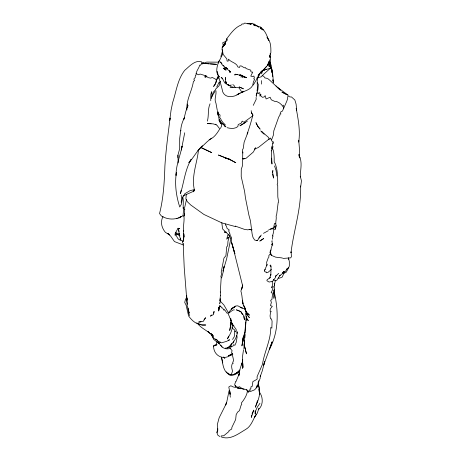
<?xml version="1.0" encoding="UTF-8"?>
<svg xmlns="http://www.w3.org/2000/svg" width="461" height="461" viewBox="0 0 461 461"><rect width="100%" height="100%" fill="white"/><g stroke="black" fill="none" stroke-linecap="round" stroke-linejoin="round"><path stroke-width="0.69" d="M222.663 50.456L222.669 54.093L218.272 62.99M271.909 146.137L271.909 149.537L271.967 147.324M272.255 281.17L272.249 282.581L272.797 283.354L272.411 285.584L271.299 287.837L273.344 286.327L272.313 290.246L271.16 292.637L272.163 292.971L272.445 294.85L271.944 299.448L270.67 300.359L271.373 302.439L270.486 305.62L272.301 306.265L270.261 308.979L270.169 311.348L271.189 311.308L270.526 312.472L270.048 315.946L270.492 318.764L271.529 318.983L272.076 321.294L271.857 328.134L270.763 327.471C270.855 340.264 264.337 351.812 262.493 364.219C260.742 368.523 258.702 372.69 256.979 377.023L257.255 378.129L256.95 379.334L252.87 381.604L252.173 386.456L251.032 386.693L250.801 388.779L249.776 389.199L250.381 390.208L248.998 390.571L248.329 391.527L248.508 392.184L247.545 391.746M258.483 385.021C261.116 391.723 258.99 398.886 256.16 405.081M267.259 264.355L264.505 270.48L264.499 271.368L264.931 271.754L266.377 272.071M219.626 305.142L219.926 306.081L220.254 306.456L220.64 305.943L221.574 307.879L222.479 307.879L224.034 310.259L224.213 309.487L225.118 310.409L226.962 313.152L227.872 313.007L230.938 320.343L230.275 325.247L230.638 323.011M183.651 233.756L183.732 236.326M242.693 359.626L242.457 368.368L242.751 366.449M210.752 100.769L210.81 94.632L211.513 91.745L211.271 94.361M244.549 340.466L243.875 348.942M184.308 215.754L184.567 209.473M247.909 132.399L244.134 142.23L243.229 148.494L242.371 150.027L242.745 151.974L242.601 165.43L241.276 169.21L241.212 176.609L244.584 191.35L245.465 197.965L248.9 215.108L250.456 220.9L252.138 234.032L252.98 237.375L254.61 239.997L257.284 240.682L261.283 235.018M257.054 90.973C258.051 86.472 256.264 81.758 257.981 77.46M186.97 298.451L186.699 299.615L186.907 298.682L187.126 305.58L189.252 313.152L188.094 309.544L188.728 313.607L189.707 315.624M186.889 109.96C186.14 99.76 191.955 91.203 193.407 81.464L194.657 80.514L193.868 79.269L194.386 78.203L195.199 77.753L195.343 75.31L196.017 75.016C195.798 71.219 198.962 68.551 199.728 65.07L200.299 65.433L201.578 63.727L201.261 62.725L203.301 62.431L204.154 63.543M175.635 234.211C176.966 236.476 177.623 240.164 180.914 240.129L182.717 241.045L182.516 242.768L183.178 243.379M186.907 298.682L186.791 300.883L187.373 304.323M244.86 337.85L245.033 334.594M272.324 145.405L273.068 142.409M244.088 345.952L245.465 324.619L246.37 317.577M244.958 332.848L245.938 322.285M274.854 298.215L274.065 289.917L274.214 294.844L274.589 283.382L274.381 285.117L275.401 280.242M183.184 243.454L184.216 267.501L186.82 300.336L186.941 298.353M219.125 306.922L219.038 308.288L219.136 307.314M181.225 202.252L181.507 198.109L181.156 195.02M219.649 303.666L219.718 302.739M270.042 57.325L270.094 56.599M246.422 316.096L246.145 319.41L246.399 317.404M225.389 79.747L225.579 77.465L225.487 81.908L227.043 84.64L229.469 85.389L231.434 85.037M272.993 143.757L273.177 141.596L272.042 141.268L270.394 138L269.38 139.314L268.872 139.061M181.121 190.37L180.482 193.568C184.008 182.256 185.011 169.815 191.136 159.489M220.393 295.294L219.932 301.171L220.191 299.702M187.414 104.007L187.443 104.826M273.471 298.313L274.116 291.819L273.915 293.813M242.693 285.307L242.388 288.096L242.411 284.944L232.183 243.961M246.059 321.179L246.422 318.879M247.2 390.853L247.482 390.882C246.9 395.354 244.365 399.37 241.46 402.885L241.766 404.562L241.091 405.236L239.443 410.67L237.651 412.042L236.159 414.641L235.657 419.556L231.871 427.393L231.727 429.018L228.863 430.753L228.961 431.473L223.769 435.749L221.32 435.887L220.998 436.244M242.699 285.002L240.89 291.127C242.878 296.907 241.472 303.609 245.344 308.703L244.238 306.392M229.088 390.646L226.783 401.906L225.579 405L226.628 402.879L219.131 417.833L217.281 424.719L217.805 430.436M187.587 107.603L187.938 105.258L185.852 111.308L183.87 119.249L184.659 117.348C182.377 121.497 180.885 126.181 180.695 130.93L180.77 130.244L179.686 138.45L179.698 148.615L177.923 155.224L177.94 157.65M186.302 194.398L185.875 198.962L187.448 201.832L190.716 204.966L203.877 214.423L221.891 222.905L235.64 226.633M230.794 238.85L226.633 258.892L223.032 271.085L223.983 266.614L223.136 272.157L221.62 277.925M217.84 428.77L216.975 432.758L217.909 435.265L219.799 436.492M216.975 432.758L217.442 429.929M216.641 79.442L215.857 82.83L213.599 86.449C216.607 83.89 215.857 79.707 217.909 76.67L217.523 79.28L218.796 77.419M259.318 394.558L259.52 393.36M180.522 238.585L180.107 239.991M234.707 331.188L235.646 331.171L235.957 331.822L236.885 332.076L237.138 331.724L237.403 332.202C236.919 337.717 233.687 342.523 229.613 346.107M243.494 349.841L242.394 357.511L242.964 367.601L242.826 363.614M243.402 335.925L242.843 341.918L243.299 337.296L241.921 345.9L243.322 337.256L244.756 332.617M271.909 241.581L272.082 240.596M219.373 307.014L218.641 311.008L219.903 306.369M184.723 132.774L181.334 150.021L182.072 146.223C180.239 156.014 175.912 165.205 176.044 175.399L176.361 172.65C174.627 184.25 176.119 195.919 179.761 207.018L181.323 204.263L182.602 197.636L184.803 193.753L190.128 190.589L194.317 189.644C191.2 175.906 197.4 162.629 198.535 149.312M272.422 172.806L272.866 170.512L272.658 172.564L273.511 178.073L272.699 174.12M219.972 303.292L220.341 301.402L220.168 298.544M251.723 415.413L251.337 417.395L253.7 410.146L251.983 414.093M237.403 332.202L237.219 333.142L236.516 333.038M268.757 62.69L268.1 65.767L269.65 66.384L270.82 68.078M275.978 275.367L275.494 277.545L272.63 281.325L269.109 282.051L266.861 280.703L267.23 279.637L270.636 277.424M220.473 295.455L220.6 291.997L220.295 292.107L221.211 277.534L220.836 276.456L221.591 274.249L221.211 272.221L223.954 258.056L225.936 255.648L226.708 246.837L227.671 245.811L227.982 241.259L229.221 236.902L228.086 238.089L228.356 237.236L226.708 239.196L227.769 235.029L228.27 234.609M183.737 238.083L183.438 241.351L183.19 241.622L182.717 241.045M210.043 103.817C207.479 109.476 209.029 115.504 207.369 121.128M213.679 313.157L214.088 311.382L213.518 314.546L210.395 316.154L211.651 314.955M264.735 361.528L262.228 371.007L260.252 376.487L260.338 375.819L260.131 378.504L258.131 382.734L258.921 380.832L257.094 386.998L254.662 389.781L250.836 391.36L248.352 391.804M247.125 134.024C249.303 127.933 251.176 121.756 252.766 115.498L252.23 113.815M220.174 299.84L220.254 299.541M233.583 341.198L233.133 342.972L233.692 341.082M217.045 341.572L216.532 343.526L216.918 344.315L213.564 346.055C213.541 356.63 225.106 361.315 232.338 353.639L231.606 352.406L232.102 350.631L230.235 348.383C226.835 349.645 222.484 348.522 220.727 345.18M244.053 77.65L244.278 76.82M214.953 91.485L212.152 95.917L211.265 98.158L211.974 95.594M264.631 361.533L263.485 365.619L272.105 341.837L269.259 349.68C278.79 332.104 278.548 312.546 274.623 293.657M269.933 57.429L270.486 55.464L270.215 53.678M186.463 199.596L184.59 207.876L184.792 209.697M163.01 216.503C160.105 221.931 161.627 227.769 165.309 232.263L169.613 234.977L167.821 233.404L170.61 236.061L174.465 241.581L183.518 245.027M246.03 158.342L253.308 152.067L255.607 147.895L254.772 149.036L258.35 147.497L268.769 139.257L269.045 138.352L268.556 137.418L261.739 131.581L262.724 132.901M220.842 56.547L222.421 51.459M256.495 96.597L256.207 95.271L257.878 89.67L258.298 84.542L257.428 82.709M239.599 371.641C236.77 373.612 233.675 376.067 229.993 375.139L230.137 374.666C233.496 375.369 236.66 373.087 239.518 371.595M194.323 190.128L193.539 191.811L194.317 189.644M241.777 363.493L239.622 370.344L238.838 375.721L239.397 373.398L238.36 374.995M232.125 324.152L230.754 318.424M269.679 278.144L270.855 274.433L270.803 275.24L271.056 267.282L270.446 264.966L270.918 266.032M246.26 311.544L245.575 313.699L246.122 316.909L248.26 320.729L247.482 319.352M241.691 365.008L241.408 364.864L242.751 360.975M272.393 145.93L273.091 146.817L272.468 148.039C274.162 152.17 274.266 157.086 274.18 161.632C277.614 168.109 277.643 175.831 277.712 183.08L277.136 184.596L277.718 185.31L277.816 196.882L278.634 202.235L278.167 202.586L276.681 214.572L276.133 216.053C276.779 219.286 274.987 222.565 276.179 225.74L274.889 229.676L275.978 226.795M235.911 381.714L238.568 375.381M228.748 336.138L227.4 338.87C230.195 334.288 234.482 327.281 231.07 322.308L230.84 322.671M218.969 307.464L218.33 309.36L219.499 306.87M211.265 98.158L213.155 92.465L214.757 90.437M257.105 402.044L257.532 400.805L255.406 407.219L255.97 405.611M270.861 249.608L272.295 244.854L272.076 241.725M256.207 95.271L256.817 93.571L257.711 92.782L258.379 93.652L258.967 92.753L259.791 92.77L259.981 96.165L260.845 94.234L260.759 95.802L262.436 97.306L264.211 96.931L265.179 95.64L266.095 98.971L270.111 97.254L271.304 99.812L274.917 101.466L276.26 101.293L279.389 102.918L281.832 104.964L282.46 106.428L283.331 105.108L283.624 108.421L282.403 111.147L281.008 111.637L280.576 112.766L280.87 114.04L280.081 113.85L279.885 115.21L278.732 116.979L273.776 130.953L273.506 134.802L271.598 139.856M235.686 381.645L234.764 384.18L234.799 385.263L235.485 386.001L238.078 387.436L239.184 386.698L239.789 386.888L243.08 389.199M231.151 374.908L232.592 371.053C231.756 368.662 231.019 365.596 232.511 363.326L233.22 363.343L232.667 362.375L233.652 360.646L232.696 356.197L232.137 355.31L232.834 354.244L232.338 353.639L228.253 355.857L231.843 354.67L229.624 355.425M241.397 289.566L242.607 286.304M242.158 287.491L242.619 286.269M242.163 362.784L242.607 362.006M268.803 229.474L273.143 228.742L273.667 227.1L275.303 227.296L275.038 226.812M216.768 86.939L219.084 82.271M268.694 62.546L267.069 65.952L268.233 63.981L268.947 61.549L268.233 63.895L269.806 61.013L270.509 58.708L269.616 55.429L269.829 56.766M268.377 257.497L266.66 262.217L266.856 265.674M219.142 60.777C217.454 64.626 214.734 72.608 219.188 76.641M253.25 105.362L256.218 99.271L256.08 97.404M220.462 128.469L221.683 125.784L221.418 124.153L219.494 121.139L220.358 123.012M283.624 108.421L286.771 101.236L287.739 98.326L287.652 96.701L288.886 95.917L289.375 96.839M236.303 330.698L236.095 329.298L233.589 325.933M269.996 54.358L270.872 52.698C270.935 47.408 270.999 41.553 267.023 37.422L268.809 40.372L267.282 37.041L267.662 37.906C266.095 32.967 262.879 27.026 257.244 26.098L258.851 27.124L256.973 25.73L254.53 25.084L255.907 25.488M265.236 269.333L264.505 270.48M253.285 85.06L259.387 74.688L257.912 76.826M175.526 232.793L178.13 228.178M225.711 42.429L224.426 44.631L226.881 38.799L227.019 39.969M231.664 343.422L229.716 346.891L227.746 347.842L225.239 348.159M230.235 348.383L231.243 346.741L233.059 345.981L233.681 344.695L234.862 345.324L236.182 342.454L237.11 337.083L236.798 335.424L236.447 335.545M226.005 126.982L224.369 125.623L225.181 124.574L223.614 123.271L221.343 120.35L220.531 118.35L219.505 117.44L220.087 115.999L219.943 114.922L218.825 114.046L217.436 110.778M256.114 387.92L256.685 387.015M215.264 124.205L217.033 125.34L219.77 128.942C217.073 133.315 214.238 137.839 209.115 139.689M228.374 312.679L232.707 307.712L235.26 306.513M202.471 145.688C196.997 150.597 193.868 157.391 188.826 162.681L191.085 159.471M204.044 319.876L205.548 317.721L203.186 321.45L198.622 322.089L201.042 321.732M259.952 403.289L257.359 406.994L255.757 410.63L255.187 413.915L255.117 410.791M186.999 297.224L185.46 299.327L184.723 302.537L186.048 304.986L188.601 315.946C191.632 320.182 195.516 323.997 200.996 324.567L198.829 323.858M226.242 41.231C224.104 44.25 220.514 47.662 222.657 51.644L222.265 49.765L223.141 54.369L226.824 58.904L227.089 61.071L228.166 61.152L228.523 59.164C231.042 62.512 236.453 62.54 237.934 67.018L239.559 67.427L239.974 65.923L241.224 65.923L244.324 67.784L245.667 67.658L245.944 68.516L250.859 70.205L250.767 71.443L251.527 72.129L252.755 72.095L250.767 76.111L252.824 76.572L253.861 76.013L254.357 77.511L253.734 78.912L254.403 78.975L254.593 79.488L253.452 81.764L252.645 85.521C250.242 89.901 244.964 90.754 240.838 92.84M232.54 339.492L234.24 336.766L234.885 330.837L234.718 330.041L232.834 328.624L232.004 327.01M220.439 81.182L219.275 83.337L219.511 84.812L218.917 85.879L215.448 89.301C217.477 93.946 213.535 98.539 215.967 103.252L217.24 110.133M258.771 238.032L260.35 236.101M269.939 254.253L268.803 255.642L268.89 257.169M282.743 272.618L283.82 271.327L282.939 273.183L279.464 275.891L280.075 275.315L276.911 280.15L275.407 280.789L273.269 279.585M254.772 149.036L255.63 148.021M270.4 68.211L263.358 74.544L261.485 76.733L256.668 78.122M240.06 369.97L238.199 372.073L236.124 373.341L238.827 370.805M282.772 272.624L283.555 271.765M262.182 70.908L260.223 72.636L264.038 69.45L266.596 66.401L258.062 75.293L262.493 70.585L261.883 73.161L260.955 73.858M275.54 276.375L278.686 273.356M197.85 150.643L207.202 141.665L211.611 138.139M271.402 269.449L267.962 272.411L266.06 272.774M227.746 347.842L231.589 345.9L227.296 347.675L227.746 347.842L228.679 346.972M272.722 243.552L271.448 244.699L272.849 245.022M252.536 116.005L243.881 122.286L242.181 121.128L241.086 123.26L238.21 124.505L237.882 126.539C234.885 129.04 230.65 128.642 227.146 127.685M274.036 227.094L274.589 226.639L273.967 226.028L274.462 223.452L275.753 223.919M183.703 231.157C182.896 226.132 184.59 221.159 183.951 216.076L183.547 216.232L183.069 215.662C176.534 220.001 168.092 220.22 161.304 215.898L159.535 213.576C163.476 198.19 164.364 181.922 164.9 166.069C165.931 149.986 168.075 133.949 170.132 117.993L169.717 120.373L171.066 110.202L172.662 102.48C176.223 91.727 177.514 79.523 184.688 70.366C189.396 66.465 194.542 60.068 201.474 61.584M183.069 215.662L183.599 208.994L183.236 208.049L183.645 207.819L183.207 207.617L183.634 208.17L183.052 208.078M286.448 269.264L288.701 267.639L289.318 266.02L289.341 261.721L288.517 257.67M243.633 158.987L245.361 158.371L242.705 158.688L243.633 158.987L244.607 158.313M247.436 121.076L239.927 125.807L245.183 122.672M234.741 306.997L231.428 309.072L235.6 306L237.813 305.827L242.261 308.092L240.152 307.176M181.513 216.347L178.759 218.041L180.458 216.797M263.473 233.335L268.342 230.684M216.526 80.133L216.221 80.3L215.777 79.298L212.187 77.396L210.85 78.128L208.136 77.627L205.934 75.835L200.132 74.065L198.339 74.791L196.127 73.512M217.091 71.449C219.027 78.307 221.234 85.072 222.778 92.033C225.982 98.982 234.989 97.041 239.858 93.174L236.96 94.695L243.881 91.451M233.692 374.447L238.786 371.883M270.348 229.082L272.52 228.045M261.969 71.103L265.697 69.369L266.308 69.259L262.672 70.475L271.033 68.038M271.402 249.954L270.561 250.346L270.163 251.199L270.688 251.239M273.995 226.743L276.179 225.74M283.371 273.5L286.229 272.226L288.701 267.639L287.128 268.878L285.457 271.275L283.048 273.638L284.529 271.713L282.259 277.055L279.406 278.214L278.26 278.064M202.996 63.474L206.695 62.097L219.079 62.16M183.161 195.896L193.194 191.448M268.406 139.401L268.769 139.257M229.849 312.593L228.668 313.031L233.105 309.976L234.384 309.884M203.001 63.578L201.953 63.952L202.984 63.318L216.52 64.321L210.429 63.935M240.7 76.97L241.72 76.641L242.561 77.707M228.287 340.23L229.659 339.797L226.622 341.342L221.585 342.817L217.828 341.751L220.398 342.045M225.821 232.102L224.57 232.448L226.23 232.079M176.292 218.479L177.22 218.266M230.569 320.418L230.938 320.343M252.052 113.25L251.487 113.366L251.187 110.652M237.317 74.411L234.499 74.866L237.582 74.498L235.277 74.233L240.677 75.27L242.964 76.128L244.641 77.604M243.489 389.096L246.543 389.62L247.505 391.464M237.501 388.341L239.605 388.041M229.469 85.389L228.737 85.429L227.82 84.645L230.108 85.677L228.731 85.21M282.357 257.976L275.632 257.146L271.362 255.336L271.108 254.726M233.249 87.077L229.947 86.996L235.698 87.648L237.922 87.354L239.201 88.109L241.599 91.739L242.884 91.975M211.063 123.375L207.329 123.606L213.12 123.859L216.157 124.77M193.28 190.716L194.064 190.704M289.992 96.943L291.479 96.948L294.85 100.002L296.106 104.186L296.694 110.571L296.204 108.295C298.181 119.37 300.463 130.791 298.711 142.057L298.745 140.323L299.627 151.173L299.114 156.227L299.051 154.274L299.904 157.944L299.396 156.325C302.67 162.871 300.128 170.172 300.399 177.007L300.261 176.235L301.465 180.787L300.658 186.959L300.635 185.979C301.385 208.643 293.634 230.465 290.995 252.778L291.07 251.798L291.485 256.627L290.712 257.843L282.864 258.454M177.906 228.679L179.692 228.714L178.292 228.443M201.762 324.838L205.75 325.017L202.425 325.184L198.985 324.348L196.714 322.861M239.651 388.49L241.086 388.588L233.133 386.923L230.834 385.759L228.794 386.981L230.166 394.282L229.728 390.853L230.31 397.215M204.217 63.451L209.046 63.831M248.456 229.509L251.948 229.849M220.606 123.496L223.061 124.188L225.193 126.274L224.369 125.623M248.064 229.866L244.589 229.422L235.231 226.063M221.142 436.89C230.206 440.434 238.308 433.766 245.713 429.416C251.308 426.258 252.807 419.758 256.062 414.733L254.247 417.228L257.18 413.367L258.88 408.602L258.385 409.639C263.548 405.156 263.254 396.8 259.134 391.723M244.025 389.009L239.818 388.3L240.982 388.79M249.418 229.313L251.971 229.814M239.622 75.206L242.964 76.128L240.602 74.757M230.137 374.666C222.801 372.373 223.141 363.47 221.332 357.327M179.629 234.263L175.405 232.419M224.599 231.376L225.199 231.572L222.571 228.91L221.81 222.709M241.633 307.821L244.883 309.02M242.964 76.128L239.789 74.936L246.635 77.736L243.575 76.393M269.904 265.686L271.131 266.176M240.878 87.659L239.15 86.956L243.391 88.812L241.449 87.895M176.114 233.888L179.842 235.456M235.698 87.648L234.724 86.893L233.946 85.285L232.788 84.64M284.431 93.537L288.039 95.127L277.09 87.043L280.081 89.889M175.215 233.381L179.807 235.421M201.688 147.762L211.743 152.631L200.898 147.606M288.039 95.127L281.878 92.004L283.924 93.226M222.6 78.284L221.084 77.494C223.516 78.831 223.579 82.121 225.66 83.821M223.476 68.435L226.069 70.153L223.251 68.153L225.083 69.346M225.723 42.481L224.634 41.836L222.721 42.712L223.326 46.042M256.737 240.342L257.284 240.682M227.584 68.701L225.855 67.56L227.411 68.672M215.575 339.048L217.926 340.593C214.394 339.486 211.904 336.801 210.729 333.349M229.993 375.139L227.636 373.485L226.27 371.871M227.924 373.064L229.031 373.865M262.09 75.206L263.923 76.566L265.11 78.139L265.674 77.955L268.025 78.802L269.57 80.053L280.565 90.327M255.204 25.885L253.152 24.341L254.322 25.528M223.147 65.272L223.954 65.94M271.195 254.847L271.443 255.054L270.578 254.651L270.901 253.152L270.509 252.882L270.555 250.888L269.927 252.507L270.4 253.752M232.396 324.976L233.26 325.777M224.893 125.79L220.439 121.52L219.315 119.474L220.796 122.332M208.366 331.845L209.576 333.015C205.577 329.799 200.587 327.644 197.515 323.409M260.713 130.872L264.136 134.197M273.143 228.742L273.828 229.44L273.598 232.177L272.503 235.934L273.05 235.802L272.347 238.083L272.699 239.207M211.219 333.995L213.495 336.317L211.155 333.971L212.924 335.383L209.813 333.436L207.963 331.459M224.651 67.22L225.769 68.366L225.971 69.559M220.254 301.091L223.925 305.026L228.293 312.541M261.197 28.017L260.235 26.963L261.45 28.352M225.487 81.908L226.564 83.153L225.976 81.447M232.056 323.697L233.94 325.915M222.162 347.15L217.892 342.045M223.683 356.947L224.835 358.312L223.942 357.252M225.884 232.114L229.716 235.859L228.892 235.093L230.938 238.689M218.433 75.627L219.286 76.705M248.047 315.883L249.378 317.629L247.269 315.042L245.771 310.616M256.437 26.11L254.783 24.203L253.55 24.11L252.53 23.223L249.753 24.254L251.781 23.569L250.628 24.001L251.251 24.041L249.845 23.24L248.283 23.839L247.384 23.684L250.121 23.321L248.283 23.839L244.803 23.05L243.437 24.024L242.048 23.966L241.316 24.963C234.903 27.395 230.679 33.532 226.726 38.793L227.089 40.556M218.353 342.517L219.154 343.612L213.627 339.388L211.305 333.943M221.995 63.923L220.496 61.883L222.352 64.972L230.656 72.066L229.261 70.694L229.981 72.486L229.739 71.103M248.37 313.734L249.395 315.215L245.719 311.475L244.232 306.588M276.001 85.89L276.525 86.662M235.64 385.678L235.617 386.427L235.485 386.001M242.515 314.656L240.803 311.607L236.47 309.873L240.803 311.607L243.857 315.82L244.434 319.819L243.852 316.413M218.842 119.993L219.626 121.543L217.621 112.426L218.145 115.164M271.16 68.637L269.518 64.892C272.503 70.084 273.212 76.232 273.166 82.133M274.537 165.937L276.087 170.507L276.796 176.044M246.75 312.5L247.401 314.195M180.798 240.106L179.519 235.963L178.43 228.449M217.212 72.089L217.823 73.858M231.814 322.879L232.252 324.175M231.808 243.304L231.485 242.313L234.903 253.763L231.808 243.304L231.209 238.228L231.52 237.548L229.86 234.926L230.2 234.142L229.307 233.295L229.601 232.678L228.783 231.336L228.702 230.569L229.324 230.045L226.991 228.322L226.564 226.149L225.671 225.348L225.585 223.965M269.443 62.644L272.739 74.855L271.339 69.329M246.842 389.597L247.004 390.208M178.643 229.97L179.041 231.589M269.357 61.307L270.273 65.214M179.341 233.318L179.617 234.505M273.604 82.819L272.924 79.741L273.045 80.934M258.863 389.459L259.318 391.55L258.344 382.088M252.985 115.544L252.743 114.426L251.487 113.366L251.481 112.668M221.724 357.776L222.761 362.899M288.315 258.851L288.425 259.434M272.393 73.397L271.275 65.79L270.037 61.895L270.716 66.113L269.933 59.774M243.817 305.343L245.719 311.475L245.385 309.354M246.243 311.204L246.854 314.961L246.491 312.425M230.598 322.556L230.857 324.181L229.762 330.387L230.857 324.181L230.627 322.504M271.31 158.14L271.984 164.03L271.316 150.286L271.356 150.931M182.683 196.905C183.899 200.61 182.908 204.321 183.236 208.049M188.157 308.006L188.347 309.291M174.996 233.923L175.232 235.842M242.745 151.974L242.872 153.029M271.898 69.162L272.774 76.584M178.211 163.015L177.923 155.224M217.874 111.96L218.209 115.198M242.526 300.232L242.895 304.053L242.665 300.48M183.455 230.488L184.031 237.202L183.858 234.055M257.036 385.759L257.094 386.998L257.042 385.799M183.53 236.055L183.685 240.135M274.065 289.917L274.139 292.141M186.693 295.415L186.82 300.336M184.4 213.806L184.429 215.909M261.485 80.623L261.531 84.086M205.934 75.835L205.906 77.477L204.557 76.843L205.934 75.835M222.369 47.379L222.11 47.811L225.579 43.749L222.369 47.379M214.521 345.203L213.564 346.055L216.929 344.84L214.521 345.203M263.68 238.55L259.895 240.999L263.68 238.55M261.082 28.421L260.188 28.323L263.15 29.953L261.082 28.421M228.933 159.039L224.766 157.737L230.488 159.794L235.784 162.721L228.621 158.947L230.488 159.794L218.502 155.069L230.488 159.794L228.933 159.039M260.062 129.074L257.791 126.441L255.959 122.649L257.745 126.17L260.062 129.074M246.439 353.771L244.226 344.713L246.439 353.771"/></g></svg>
